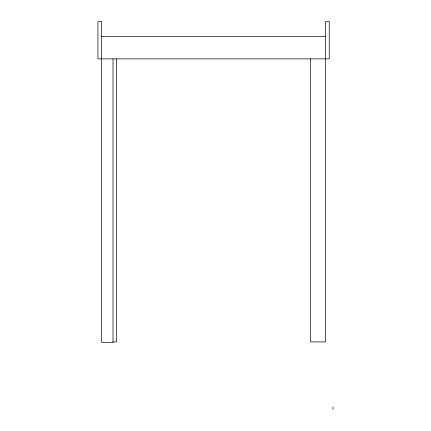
<?xml version="1.0" encoding="UTF-8"?>
<svg xmlns="http://www.w3.org/2000/svg" width="431" height="431" viewBox="0 0 431 431"><rect width="100%" height="100%" fill="white"/><g stroke="black" fill="none" stroke-linecap="round" stroke-linejoin="round"><path stroke-width="0.65" d="M101.673 36.473L325.507 36.473M112.701 341.923L116.596 341.923L116.596 58.858M333.055 407.079L333.055 409.45M310.589 58.858L310.589 341.923L325.507 341.923L325.507 21.55L329.241 21.55L329.241 58.858L97.945 58.858L97.945 21.55L101.673 21.55L101.673 342.381L113.014 342.381L113.014 58.858"/></g></svg>
